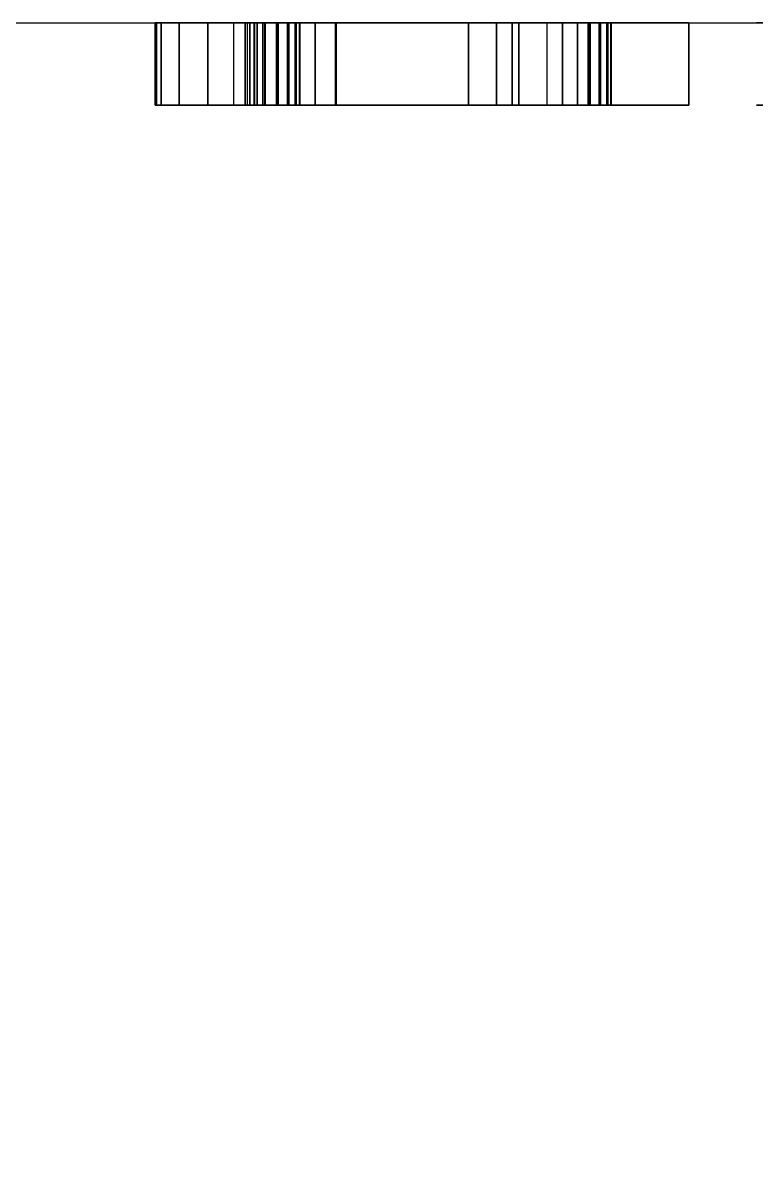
# Model space of a CAD drawing. Extents: x -4 to 861, y -1415 to 1.
# Drawn here: x 469.7 to 483.98, y -788.29 to -766 of the extents above; entities that cross this region are included whole.
import ezdxf

# ---------------------------------------------------------------- set-up
doc = ezdxf.new("R2010")
doc.units = 0
doc.linetypes.add('NASCOSTA', pattern=[9.525, 6.35, -3.175])
for name, color, linetype in [('IQ_200_2D', 1, 'Continuous'), ('IQ_204_2D', 7, 'Continuous'), ('IQ_WHITE_3D', 7, 'Continuous')]:
    doc.layers.add(name, color=color, linetype=linetype)

msp = doc.modelspace()

# ---------------------------------------------------------------- linework, layer by layer
at = {"layer": 'IQ_200_2D', "transparency": 33554687}
msp.add_line((0, -766), (860, -766), dxfattribs=at)
at = {"layer": 'IQ_204_2D', "linetype": 'NASCOSTA', "ltscale": 5, "transparency": 33554687}
msp.add_arc((872.296, -710.632), 704.475, 184.507803, 268.99988, dxfattribs=at)

# ---------------------------------------------------------------- meshes
at = {"layer": 'IQ_WHITE_3D', "transparency": 33554582}
mesh = msp.add_polyface(dxfattribs=at)
corners = [(475.803, -766, 150.675), (479.361, -766, 150.675), (479.361, -766, 148.859), (475.786, -766, 148.859), (475.39, -766, 150.73), (474.877, -766, 148.978), (475.005, -766, 150.889), (479.227, -766, 160.08), (479.227, -766, 158.262), (474.206, -766, 158.262), (472.273, -766, 160.08), (474.03, -766, 149.329), (474.674, -766, 151.143), (478.926, -766, 155.608), (478.926, -766, 153.785), (474.207, -766, 153.785), (474.206, -766, 155.608), (474.261, -766, 151.858), (474.42, -766, 151.473), (472.744, -766, 150.615), (472.393, -766, 151.462), (473.302, -766, 149.888), (474.207, -766, 152.272), (472.273, -766, 152.372), (472.273, -766, 156.172), (482.667, -766, 154.804), (482.667, -766, 148.845), (480.734, -766, 154.766), (480.734, -766, 160.07), (480.734, -766, 148.845), (474.289, -766, 142.406), (475.089, -766, 142.345), (475.007, -766, 142.039), (474.236, -766, 142.272), (474.853, -766, 141.762), (474.637, -766, 141.53), (474.151, -766, 142.156), (474.039, -766, 142.065), (474.371, -766, 141.357), (473.908, -766, 142.006), (474.308, -766, 142.549), (475.095, -766, 142.662), (474.236, -766, 142.825), (474.88, -766, 143.253), (475.023, -766, 142.971), (474.289, -766, 142.691), (474.151, -766, 142.941), (474.672, -766, 143.492), (474.039, -766, 143.032), (474.412, -766, 143.674), (474.072, -766, 141.254), (473.102, -766, 141.254), (473.102, -766, 142.006), (473.102, -766, 139.935), (472.302, -766, 139.935), (472.302, -766, 143.826), (473.102, -766, 143.091), (473.908, -766, 143.091), (474.116, -766, 143.788), (473.801, -766, 143.826), (480.368, -766, 142.406), (481.153, -766, 142.386), (481.073, -766, 142.089), (480.314, -766, 142.272), (480.229, -766, 142.156), (480.922, -766, 141.82), (480.711, -766, 141.596), (480.117, -766, 142.065), (480.812, -766, 139.935), (480.006, -766, 141.276), (481.719, -766, 139.935), (480.386, -766, 142.549), (481.16, -766, 142.694), (480.314, -766, 142.825), (480.952, -766, 143.269), (481.091, -766, 142.994), (480.368, -766, 142.691), (480.229, -766, 142.941), (480.751, -766, 143.501), (480.117, -766, 143.032), (480.499, -766, 143.678), (479.986, -766, 142.006), (479.18, -766, 141.276), (479.18, -766, 139.935), (478.38, -766, 139.935), (479.18, -766, 142.006), (478.38, -766, 143.826), (479.18, -766, 143.091), (479.986, -766, 143.091), (480.211, -766, 143.789), (479.906, -766, 143.826)]
mesh.append_faces([[corners[k] for k in face] for face in [(19, 18, 21)]], dxfattribs={"vtx0": -1, "vtx1": -1})
mesh.append_faces([[corners[k] for k in face] for face in [(24, 16, 15, 23), (66, 69, 67)]], dxfattribs={"vtx0": -1, "vtx1": -1, "vtx2": -1})
mesh.append_faces([[corners[k] for k in face] for face in [(4, 3, 5, 6), (3, 4, 0), (11, 12, 6, 5), (12, 11, 21, 18), (23, 15, 22), (30, 31, 32, 33), (33, 32, 34), (37, 35, 38, 39), (31, 30, 40, 41), (42, 43, 44, 45), (46, 47, 43, 42), (45, 44, 41, 40), (48, 49, 47, 46), (39, 50, 51, 52), (52, 54, 55, 56), (59, 57, 56, 55), (57, 59, 58), (60, 61, 62, 63), (64, 65, 66, 67), (63, 62, 65, 64), (61, 60, 71, 72), (73, 74, 75, 76), (77, 78, 74, 73), (76, 75, 72, 71), (79, 80, 78, 77), (85, 84, 86, 87), (90, 88, 87, 86), (88, 90, 89)]], dxfattribs={"vtx0": -1, "vtx2": -1})
mesh.append_faces([[corners[k] for k in face] for face in [(29, 27, 26), (68, 69, 66, 70)]], dxfattribs={"vtx1": -1})
mesh.append_faces([[corners[k] for k in face] for face in [(37, 36, 35), (38, 50, 39), (85, 81, 82)]], dxfattribs={"vtx1": -1, "vtx2": -1})
mesh.append_faces([[corners[k] for k in face] for face in [(17, 18, 19, 20), (22, 17, 20, 23), (24, 10, 9, 16), (25, 26, 27, 28), (34, 35, 36, 33), (48, 57, 58, 49), (81, 67, 69, 82), (79, 88, 89, 80)]], dxfattribs={"vtx1": -1, "vtx3": -1})
mesh.append_faces([[corners[k] for k in face] for face in [(7, 8, 9, 10), (13, 14, 15, 16)]], dxfattribs={"vtx2": -1})
mesh.append_faces([[corners[k] for k in face] for face in [(51, 53, 54, 52), (82, 83, 84, 85)]], dxfattribs={"vtx2": -1, "vtx3": -1})
mesh.append_faces([[corners[k] for k in face] for face in [(0, 1, 2, 3)]], dxfattribs={"vtx3": -1})
mesh = msp.add_polyface(dxfattribs=at)
corners = [(479.227, -767.6, 160.08), (479.227, -766, 160.08), (472.273, -766, 160.08), (472.273, -767.6, 160.08)]
mesh.append_faces([[corners[k] for k in face] for face in [(0, 1, 2, 3)]])
mesh = msp.add_polyface(dxfattribs=at)
corners = [(472.273, -767.6, 160.08), (472.273, -766, 160.08), (472.273, -766, 156.172), (472.273, -767.6, 156.172)]
mesh.append_faces([[corners[k] for k in face] for face in [(0, 1, 2, 3)]])
mesh = msp.add_polyface(dxfattribs=at)
corners = [(472.273, -767.6, 156.172), (472.273, -766, 156.172), (472.273, -766, 152.372), (472.273, -767.6, 152.372)]
mesh.append_faces([[corners[k] for k in face] for face in [(0, 1, 2, 3)]])
mesh = msp.add_polyface(dxfattribs=at)
corners = [(475.786, -767.6, 148.859), (474.877, -767.6, 148.978), (474.03, -767.6, 149.329), (473.302, -767.6, 149.888), (472.744, -767.6, 150.615), (472.393, -767.6, 151.462), (472.273, -767.6, 152.372), (472.273, -766, 152.372), (472.393, -766, 151.462), (472.744, -766, 150.615), (473.302, -766, 149.888), (474.03, -766, 149.329), (474.877, -766, 148.978), (475.786, -766, 148.859)]
mesh.append_faces([[corners[k] for k in face] for face in [(7, 8, 5, 6), (0, 1, 12, 13)]], dxfattribs={"vtx1": -1})
mesh.append_faces([[corners[k] for k in face] for face in [(8, 9, 4, 5), (3, 4, 9, 10), (10, 11, 2, 3), (11, 12, 1, 2)]], dxfattribs={"vtx1": -1, "vtx3": -1})
mesh = msp.add_polyface(dxfattribs=at)
corners = [(472.302, -767.6, 143.826), (472.302, -766, 143.826), (472.302, -766, 139.935), (472.302, -767.6, 139.935)]
mesh.append_faces([[corners[k] for k in face] for face in [(0, 1, 2, 3)]])
mesh = msp.add_polyface(dxfattribs=at)
corners = [(473.801, -767.6, 143.826), (474.116, -767.6, 143.788), (474.412, -767.6, 143.674), (474.672, -767.6, 143.492), (474.88, -767.6, 143.253), (475.023, -767.6, 142.971), (475.095, -767.6, 142.662), (475.089, -767.6, 142.345), (475.007, -767.6, 142.039), (474.853, -767.6, 141.762), (474.637, -767.6, 141.53), (474.371, -767.6, 141.357), (474.072, -767.6, 141.254), (474.072, -766, 141.254), (474.371, -766, 141.357), (474.637, -766, 141.53), (474.853, -766, 141.762), (475.007, -766, 142.039), (475.089, -766, 142.345), (475.095, -766, 142.662), (475.023, -766, 142.971), (474.88, -766, 143.253), (474.672, -766, 143.492), (474.412, -766, 143.674), (474.116, -766, 143.788), (473.801, -766, 143.826)]
mesh.append_faces([[corners[k] for k in face] for face in [(13, 14, 11, 12), (0, 1, 24, 25)]], dxfattribs={"vtx1": -1})
mesh.append_faces([[corners[k] for k in face] for face in [(14, 15, 10, 11), (16, 17, 8, 9), (15, 16, 9, 10), (17, 18, 7, 8), (6, 7, 18, 19), (19, 20, 5, 6), (20, 21, 4, 5), (22, 23, 2, 3), (21, 22, 3, 4), (23, 24, 1, 2)]], dxfattribs={"vtx1": -1, "vtx3": -1})
mesh = msp.add_polyface(dxfattribs=at)
corners = [(478.926, -767.6, 155.608), (478.926, -766, 155.608), (474.206, -766, 155.608), (474.206, -767.6, 155.608)]
mesh.append_faces([[corners[k] for k in face] for face in [(0, 1, 2, 3)]])
mesh = msp.add_polyface(dxfattribs=at)
corners = [(474.206, -767.6, 155.608), (474.206, -766, 155.608), (474.206, -766, 158.262), (474.206, -767.6, 158.262)]
mesh.append_faces([[corners[k] for k in face] for face in [(0, 1, 2, 3)]])
mesh = msp.add_polyface(dxfattribs=at)
corners = [(474.206, -767.6, 158.262), (474.206, -766, 158.262), (479.227, -766, 158.262), (479.227, -767.6, 158.262)]
mesh.append_faces([[corners[k] for k in face] for face in [(0, 1, 2, 3)]])
mesh = msp.add_polyface(dxfattribs=at)
corners = [(474.207, -767.6, 153.785), (474.207, -766, 153.785), (478.926, -766, 153.785), (478.926, -767.6, 153.785)]
mesh.append_faces([[corners[k] for k in face] for face in [(0, 1, 2, 3)]])
mesh = msp.add_polyface(dxfattribs=at)
corners = [(474.207, -767.6, 152.272), (474.261, -767.6, 151.858), (474.42, -767.6, 151.473), (474.674, -767.6, 151.143), (475.005, -767.6, 150.889), (475.39, -767.6, 150.73), (475.803, -767.6, 150.675), (475.803, -766, 150.675), (475.39, -766, 150.73), (475.005, -766, 150.889), (474.674, -766, 151.143), (474.42, -766, 151.473), (474.261, -766, 151.858), (474.207, -766, 152.272)]
mesh.append_faces([[corners[k] for k in face] for face in [(0, 1, 12, 13)]], dxfattribs={"vtx1": -1})
mesh.append_faces([[corners[k] for k in face] for face in [(4, 5, 8, 9), (9, 10, 3, 4), (1, 2, 11, 12), (10, 11, 2, 3)]], dxfattribs={"vtx1": -1, "vtx3": -1})
mesh.append_faces([[corners[k] for k in face] for face in [(5, 6, 7, 8)]], dxfattribs={"vtx3": -1})
mesh = msp.add_polyface(dxfattribs=at)
corners = [(475.786, -767.6, 148.859), (475.786, -766, 148.859), (479.361, -766, 148.859), (479.361, -767.6, 148.859)]
mesh.append_faces([[corners[k] for k in face] for face in [(0, 1, 2, 3)]])
mesh = msp.add_polyface(dxfattribs=at)
corners = [(479.361, -767.6, 150.675), (479.361, -766, 150.675), (475.803, -766, 150.675), (475.803, -767.6, 150.675)]
mesh.append_faces([[corners[k] for k in face] for face in [(0, 1, 2, 3)]])
mesh = msp.add_polyface(dxfattribs=at)
corners = [(478.38, -767.6, 143.826), (478.38, -766, 143.826), (478.38, -766, 139.935), (478.38, -767.6, 139.935)]
mesh.append_faces([[corners[k] for k in face] for face in [(0, 1, 2, 3)]])
mesh = msp.add_polyface(dxfattribs=at)
corners = [(479.906, -767.6, 143.826), (480.211, -767.6, 143.789), (480.499, -767.6, 143.678), (480.751, -767.6, 143.501), (480.952, -767.6, 143.269), (481.091, -767.6, 142.994), (481.16, -767.6, 142.694), (481.153, -767.6, 142.386), (481.073, -767.6, 142.089), (480.922, -767.6, 141.82), (480.711, -767.6, 141.596), (480.711, -766, 141.596), (480.922, -766, 141.82), (481.073, -766, 142.089), (481.153, -766, 142.386), (481.16, -766, 142.694), (481.091, -766, 142.994), (480.952, -766, 143.269), (480.751, -766, 143.501), (480.499, -766, 143.678), (480.211, -766, 143.789), (479.906, -766, 143.826)]
mesh.append_faces([[corners[k] for k in face] for face in [(11, 12, 9, 10), (0, 1, 20, 21)]], dxfattribs={"vtx1": -1})
mesh.append_faces([[corners[k] for k in face] for face in [(13, 14, 7, 8), (12, 13, 8, 9), (14, 15, 6, 7), (5, 6, 15, 16), (16, 17, 4, 5), (18, 19, 2, 3), (17, 18, 3, 4), (19, 20, 1, 2)]], dxfattribs={"vtx1": -1, "vtx3": -1})
mesh = msp.add_polyface(dxfattribs=at)
corners = [(480.734, -766, 160.07), (482.667, -766, 160.07), (482.667, -766, 154.804), (489.874, -766, 148.925), (488.815, -766, 148.677), (488.729, -766, 150.309), (489.395, -766, 150.47), (487.727, -766, 148.677), (488.044, -766, 150.309), (490.848, -766, 149.408), (489.146, -766, 155.322), (488.692, -766, 155.506), (489.661, -766, 156.928), (490.59, -766, 156.438), (488.641, -766, 157.181), (488.209, -766, 155.584), (487.59, -766, 157.181), (487.681, -766, 155.547), (489.548, -766, 155.043), (487.378, -766, 150.47), (486.668, -766, 148.925), (486.769, -766, 150.784), (485.694, -766, 149.408), (486.251, -766, 151.232), (486.06, -766, 151.493), (484.855, -766, 150.1), (484.282, -766, 151.155), (485.928, -766, 151.789), (485.861, -766, 152.106), (483.987, -766, 152.319), (485.863, -766, 152.43), (483.987, -766, 153.519), (485.911, -766, 153.789), (490.264, -766, 153.789), (486.726, -766, 155.114), (485.64, -766, 156.438), (486.569, -766, 156.928), (487.178, -766, 155.388), (486.351, -766, 154.742), (484.855, -766, 155.738), (484.282, -766, 154.683), (486.074, -766, 154.291), (487.606, -766, 141.524), (488.356, -766, 141.323), (488.15, -766, 140.825), (487.477, -766, 141.213), (487.65, -766, 141.857), (488.426, -766, 141.857), (487.606, -766, 142.191), (487.822, -766, 140.397), (487.273, -766, 140.946), (486.695, -766, 140.613), (487.394, -766, 140.069), (486.896, -766, 139.863), (486.362, -766, 140.569), (487.006, -766, 140.741), (487.477, -766, 142.501), (488.356, -766, 142.392), (488.15, -766, 142.889), (487.273, -766, 142.768), (487.822, -766, 143.317), (487.394, -766, 143.645), (487.006, -766, 142.973), (486.695, -766, 143.102), (486.896, -766, 143.851), (486.362, -766, 143.922), (486.362, -766, 143.145), (485.827, -766, 143.851), (486.028, -766, 143.102), (486.362, -766, 139.792), (486.028, -766, 140.613), (485.827, -766, 139.863), (485.717, -766, 140.741), (485.329, -766, 140.069), (485.451, -766, 140.946), (484.902, -766, 140.397), (484.574, -766, 140.825), (485.246, -766, 141.213), (484.367, -766, 141.323), (485.117, -766, 141.524), (484.297, -766, 141.857), (485.073, -766, 141.857), (485.717, -766, 142.973), (485.451, -766, 142.768), (484.902, -766, 143.317), (485.329, -766, 143.645), (485.246, -766, 142.501), (484.574, -766, 142.889), (484.367, -766, 142.392), (485.117, -766, 142.191)]
mesh.append_faces([[corners[k] for k in face] for face in [(3, 6, 9), (10, 13, 18), (8, 7, 19), (27, 26, 28), (25, 23, 22), (62, 61, 59), (75, 74, 73)]], dxfattribs={"vtx0": -1, "vtx1": -1})
mesh.append_faces([[corners[k] for k in face] for face in [(20, 21, 19, 7), (22, 23, 21, 20), (26, 27, 24), (29, 30, 28, 26), (34, 35, 36, 37), (35, 34, 38, 39), (40, 41, 32, 31), (41, 40, 39, 38), (42, 43, 44, 45), (46, 47, 43, 42), (47, 46, 48), (51, 52, 53, 54), (52, 51, 55), (69, 70, 54, 53), (70, 69, 71, 72), (73, 74, 72, 71), (74, 75, 76, 77), (78, 79, 77, 76), (79, 78, 80, 81), (84, 83, 86, 87), (88, 89, 81, 80), (89, 88, 87, 86)]], dxfattribs={"vtx0": -1, "vtx2": -1})
mesh.append_faces([[corners[k] for k in face] for face in [(30, 29, 31, 32)]], dxfattribs={"vtx0": -1, "vtx2": -1, "vtx3": -1})
mesh.append_faces([[corners[k] for k in face] for face in [(32, 33, 30), (60, 58, 59, 61)]], dxfattribs={"vtx1": -1, "vtx2": -1})
mesh.append_faces([[corners[k] for k in face] for face in [(3, 4, 5, 6), (4, 7, 8, 5), (10, 11, 12, 13), (14, 12, 11, 15), (16, 14, 15, 17), (24, 23, 25, 26), (36, 16, 17, 37), (44, 49, 50, 45), (55, 50, 49, 52), (48, 56, 57, 47), (58, 57, 56, 59), (62, 63, 64, 61), (65, 64, 63, 66), (67, 65, 66, 68), (82, 83, 84, 85), (85, 67, 68, 82)]], dxfattribs={"vtx1": -1, "vtx3": -1})
mesh.append_faces([[corners[k] for k in face] for face in [(0, 1, 2)]], dxfattribs={"vtx2": -1})
mesh = msp.add_polyface(dxfattribs=at)
corners = [(480.734, -767.6, 160.07), (480.734, -766, 160.07), (480.734, -766, 154.766), (480.734, -767.6, 154.766)]
mesh.append_faces([[corners[k] for k in face] for face in [(0, 1, 2, 3)]])
mesh = msp.add_polyface(dxfattribs=at)
corners = [(480.734, -767.6, 154.766), (480.734, -766, 154.766), (480.734, -766, 148.845), (480.734, -767.6, 148.845)]
mesh.append_faces([[corners[k] for k in face] for face in [(0, 1, 2, 3)]])
mesh = msp.add_polyface(dxfattribs=at)
corners = [(482.667, -767.6, 148.845), (482.667, -766, 148.845), (482.667, -766, 154.804), (482.667, -767.6, 154.804)]
mesh.append_faces([[corners[k] for k in face] for face in [(0, 1, 2, 3)]])
mesh = msp.add_polyface(dxfattribs=at)
corners = [(482.667, -767.6, 154.804), (482.667, -766, 154.804), (482.667, -766, 160.07), (482.667, -767.6, 160.07)]
mesh.append_faces([[corners[k] for k in face] for face in [(0, 1, 2, 3)]])
mesh = msp.add_polyface(dxfattribs=at)
corners = [(474.261, -767.6, 151.858), (472.393, -767.6, 151.462), (472.744, -767.6, 150.615), (474.42, -767.6, 151.473), (474.207, -767.6, 152.272), (472.273, -767.6, 152.372), (474.674, -767.6, 151.143), (473.302, -767.6, 149.888), (474.03, -767.6, 149.329), (475.005, -767.6, 150.889), (472.273, -767.6, 156.172), (474.207, -767.6, 153.785), (474.206, -767.6, 155.608), (474.206, -767.6, 158.262), (472.273, -767.6, 160.08), (478.926, -767.6, 155.608), (478.926, -767.6, 153.785), (479.227, -767.6, 160.08), (479.227, -767.6, 158.262), (475.39, -767.6, 150.73), (474.877, -767.6, 148.978), (475.786, -767.6, 148.859), (475.803, -767.6, 150.675), (479.361, -767.6, 148.859), (479.361, -767.6, 150.675), (480.734, -767.6, 154.766), (480.734, -767.6, 148.845), (482.667, -767.6, 148.845), (482.667, -767.6, 154.804), (480.734, -767.6, 160.07), (482.667, -767.6, 160.07), (483.987, -767.6, 152.319), (485.863, -767.6, 152.43), (483.987, -767.6, 153.519), (472.302, -767.6, 139.935), (473.102, -767.6, 139.935), (473.102, -767.6, 141.254), (473.102, -767.6, 142.006), (473.908, -767.6, 142.006), (474.072, -767.6, 141.254), (474.371, -767.6, 141.357), (474.039, -767.6, 142.065), (474.637, -767.6, 141.53), (474.151, -767.6, 142.156), (472.302, -767.6, 143.826), (473.102, -767.6, 143.091), (473.908, -767.6, 143.091), (473.801, -767.6, 143.826), (474.116, -767.6, 143.788), (474.039, -767.6, 143.032), (474.412, -767.6, 143.674), (474.672, -767.6, 143.492), (474.151, -767.6, 142.941), (474.88, -767.6, 143.253), (475.007, -767.6, 142.039), (474.289, -767.6, 142.406), (474.236, -767.6, 142.272), (474.853, -767.6, 141.762), (475.089, -767.6, 142.345), (474.308, -767.6, 142.549), (475.023, -767.6, 142.971), (474.236, -767.6, 142.825), (474.289, -767.6, 142.691), (475.095, -767.6, 142.662), (478.38, -767.6, 139.935), (479.18, -767.6, 139.935), (479.18, -767.6, 141.276), (479.18, -767.6, 142.006), (479.986, -767.6, 142.006), (480.006, -767.6, 141.276), (480.117, -767.6, 142.065), (480.711, -767.6, 141.596), (480.229, -767.6, 142.156), (480.922, -767.6, 141.82), (478.38, -767.6, 143.826), (479.18, -767.6, 143.091), (479.986, -767.6, 143.091), (479.906, -767.6, 143.826), (480.211, -767.6, 143.789), (480.117, -767.6, 143.032), (480.499, -767.6, 143.678), (480.751, -767.6, 143.501), (480.229, -767.6, 142.941), (480.952, -767.6, 143.269), (480.812, -767.6, 139.935), (481.719, -767.6, 139.935), (480.368, -767.6, 142.406), (480.314, -767.6, 142.272), (481.073, -767.6, 142.089), (481.153, -767.6, 142.386), (480.386, -767.6, 142.549), (481.16, -767.6, 142.694), (481.091, -767.6, 142.994), (480.314, -767.6, 142.825), (480.368, -767.6, 142.691), (484.367, -767.6, 141.323), (485.117, -767.6, 141.524), (484.297, -767.6, 141.857), (485.073, -767.6, 141.857), (484.367, -767.6, 142.392)]
mesh.append_faces([[corners[k] for k in face] for face in [(31, 32, 33), (95, 96, 97)]], dxfattribs={"vtx0": -1, "vtx1": -1})
mesh.append_faces([[corners[k] for k in face] for face in [(0, 1, 2, 3), (1, 0, 4, 5), (6, 7, 8, 9), (3, 2, 7, 6), (13, 14, 10, 12), (5, 4, 11), (19, 20, 21, 22), (20, 19, 9, 8), (40, 41, 38, 39), (42, 43, 41, 40), (51, 49, 52, 53), (54, 55, 56, 57), (43, 42, 57, 56), (55, 54, 58, 59), (60, 61, 62, 63), (53, 52, 61, 60), (63, 62, 59, 58), (81, 79, 82, 83), (92, 93, 94, 91), (83, 82, 93, 92), (98, 99, 97, 96)]], dxfattribs={"vtx0": -1, "vtx2": -1})
mesh.append_faces([[corners[k] for k in face] for face in [(15, 12, 11, 16), (17, 14, 13, 18), (29, 25, 28, 30)]], dxfattribs={"vtx1": -1})
mesh.append_faces([[corners[k] for k in face] for face in [(50, 48, 49, 51), (80, 78, 79, 81), (94, 90, 91)]], dxfattribs={"vtx1": -1, "vtx2": -1})
mesh.append_faces([[corners[k] for k in face] for face in [(10, 5, 11, 12), (70, 68, 69, 71)]], dxfattribs={"vtx1": -1, "vtx2": -1, "vtx3": -1})
mesh.append_faces([[corners[k] for k in face] for face in [(38, 37, 36, 39), (44, 34, 37, 45), (45, 46, 47, 44), (48, 47, 46, 49), (68, 67, 66, 69), (72, 70, 71, 73), (74, 64, 67, 75), (75, 76, 77, 74), (78, 77, 76, 79), (86, 87, 88, 89), (87, 72, 73, 88), (90, 86, 89, 91)]], dxfattribs={"vtx1": -1, "vtx3": -1})
mesh.append_faces([[corners[k] for k in face] for face in [(23, 24, 22, 21), (84, 85, 71, 69)]], dxfattribs={"vtx2": -1})
mesh.append_faces([[corners[k] for k in face] for face in [(34, 35, 36, 37), (64, 65, 66, 67)]], dxfattribs={"vtx2": -1, "vtx3": -1})
mesh.append_faces([[corners[k] for k in face] for face in [(25, 26, 27, 28)]], dxfattribs={"vtx3": -1})

doc.saveas('drawing.dxf')
